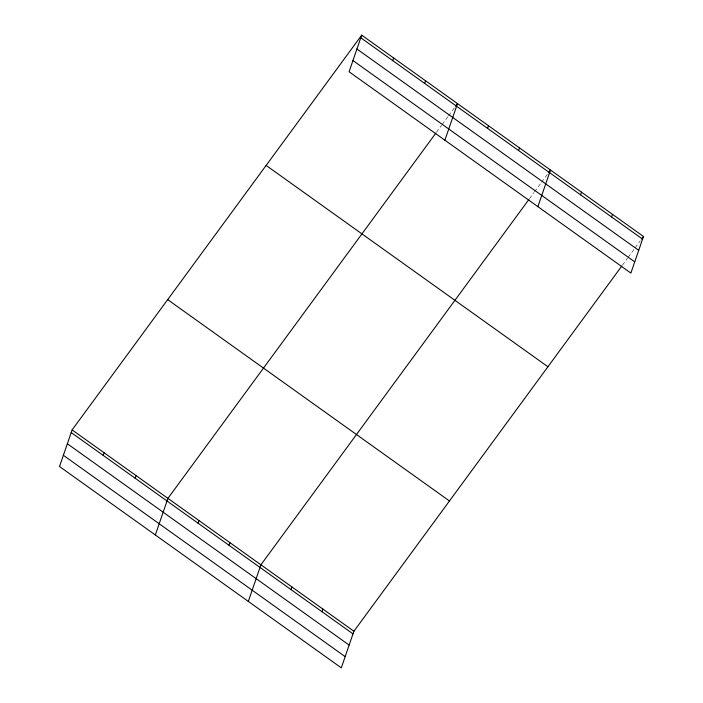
<?xml version="1.0" encoding="UTF-8"?>
<svg xmlns="http://www.w3.org/2000/svg" width="703" height="703" viewBox="0 0 703 703"><rect width="100%" height="100%" fill="white"/><g stroke="black" fill="none" stroke-linecap="round" stroke-linejoin="round"><path stroke-width="0.53" stroke-dasharray="3.52 2.64" d="M436.475 132.261L441.572 125.319M442.213 124.449L447.943 116.628M448.584 115.758L454.314 107.946M529.464 198.703L533.928 192.622M534.561 191.752L540.932 183.07M541.574 182.2L547.303 174.388M622.463 265.145L627.559 258.194M628.192 257.324L634.563 248.642M635.196 247.772L640.292 240.83"/><path stroke-width="1.05" d="M361.694 35.15L349.092 71.759L630.881 273.089L643.482 236.48L361.694 35.15L72.119 429.911L59.518 466.52L341.306 667.85L353.908 631.241L621.821 266.015M103.148 455.359L104.062 452.723M135.09 478.181L135.995 475.544M155.328 534.965L167.929 498.365L435.842 133.131M198.018 523.146L198.931 520.51M392.722 60.599L393.627 57.971M229.02 545.291L229.925 542.654M424.656 83.42L425.561 80.783M248.317 601.408L260.918 564.799L528.832 199.573M444.894 140.213L457.504 103.605L455.588 106.206M291.007 589.589L291.921 586.952M487.592 128.385L488.497 125.749M322.009 611.733L322.914 609.097M518.586 150.53L519.491 147.894M537.883 206.647L550.493 170.047L548.577 172.648M580.581 194.828L581.486 192.191M611.575 216.972L612.489 214.336M641.567 239.09L643.482 236.48M360.788 37.786L642.577 239.117M356.922 48.999L638.711 250.33M352.95 60.546L634.739 261.876M266.138 165.425L547.927 366.755M167.683 299.636L449.472 500.975M72.119 429.911L353.908 631.241M71.214 432.547L353.003 633.878M67.356 443.751L349.145 645.09M63.375 455.307L345.164 656.637"/></g></svg>
